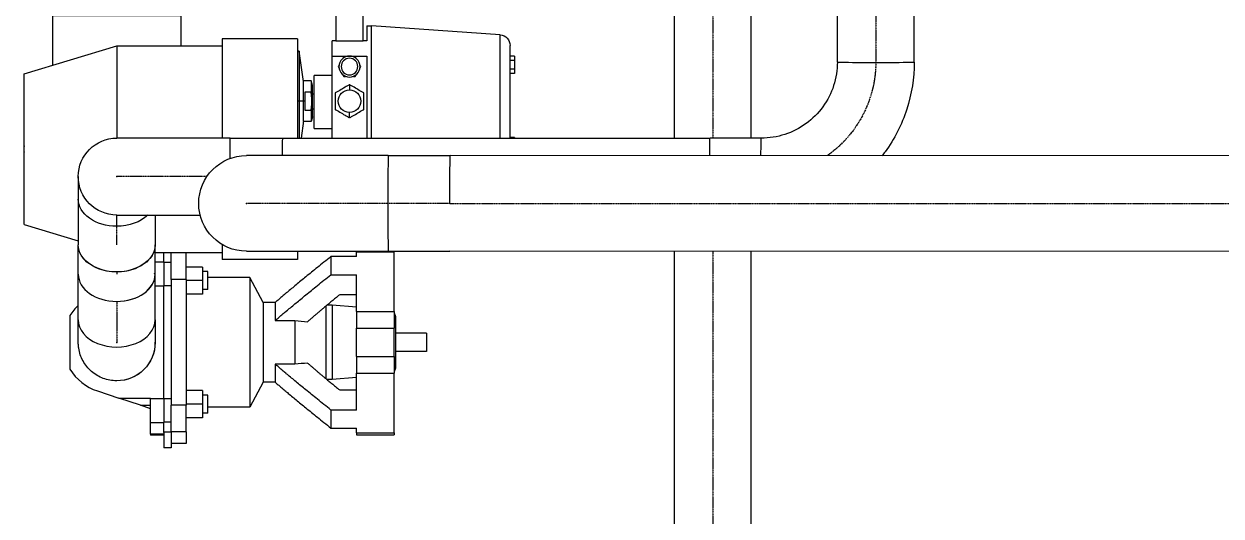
# Model space of a CAD drawing. Header units: millimetres. Extents: x 48717 to 75522, y 76128 to 88842.
# Drawn here: x 52559 to 53353, y 78399 to 78725 of the extents above; entities that cross this region are included whole.
import ezdxf

# ---------------------------------------------------------------- set-up
doc = ezdxf.new("R2010")
doc.units = ezdxf.units.MM
doc.linetypes.add('CENTER2', pattern=[1.125, 0.75, -0.125, 0.125, -0.125])
for name, color, linetype in [('Top (Plan) View2-CENTER', 1, 'CENTER2'), ('Top (Plan) View2-DV20-S1B-001d', 140, 'Continuous'), ('Top (Plan) View2-DV20-S1B-003c', 140, 'Continuous'), ('Top (Plan) View2-DV20-S1B-110b', 140, 'Continuous')]:
    doc.layers.add(name, color=color, linetype=linetype)

# ---------------------------------------------------------------- blocks, each defined once
blk = doc.blocks.new('*U623')
at = {"layer": 'Top (Plan) View2-DV20-S1B-003c', "color": 0, "linetype": 'ByBlock', "lineweight": -2}
for p, q in [((52561.26, 79244.19), (52561.26, 79224.29)), ((52561.26, 79244.19), (52594.76, 79244.19)), ((52679.26, 79224.29), (52679.26, 79236.69)), ((52561.26, 79224.29), (52561.26, 79194.76)), ((52561.26, 79224.29), (52594.76, 79224.29)), ((52645.76, 79224.29), (52679.26, 79224.29)), ((52679.26, 79194.76), (52679.26, 79224.29)), ((52561.26, 79054.24), (52561.26, 79194.76)), ((52561.26, 79194.76), (52594.76, 79194.76)), ((52645.76, 79194.76), (52679.26, 79194.76)), ((52679.26, 79194.76), (52679.26, 79054.24)), ((52561.26, 79054.24), (52561.26, 79029.41)), ((52561.26, 79054.24), (52594.76, 79054.24)), ((52645.76, 79054.24), (52679.26, 79054.24)), ((52679.26, 79029.41), (52679.26, 79054.24)), ((52561.26, 79029.41), (52594.76, 79029.41)), ((52561.26, 78942.7), (52561.26, 79029.41)), ((52645.76, 79029.41), (52651.46, 79029.41)), ((52656.46, 79029.41), (52679.26, 79029.41)), ((52679.26, 79029.41), (52679.26, 79009.19)), ((52590.26, 78897.32), (52590.26, 78730.88)), ((52650.26, 78836.69), (52650.26, 78730.88)), ((52662.76, 78730.88), (52577.76, 78730.88)), ((52577.76, 78730.88), (52577.76, 78698.12)), ((52662.76, 78730.88), (52662.76, 78710.91)), ((52558.76, 78692.41), (52620.26, 78710.91)), ((52620.26, 78710.91), (52620.26, 78649.7)), ((52620.26, 78710.91), (52690.26, 78710.91)), ((52690.26, 78715.62), (52690.26, 78649.7)), ((52740.26, 78715.62), (52690.26, 78715.62)), ((52740.26, 78715.62), (52740.26, 78649.7)), ((52558.76, 78642.41), (52558.76, 78692.41)), ((52558.76, 78592.41), (52558.76, 78642.41)), ((52558.76, 78592.41), (52594.76, 78581.58)), ((52645.76, 78573.91), (52690.26, 78573.91)), ((52690.26, 78579.09), (52690.26, 78569.19)), ((52740.26, 78574.66), (52740.26, 78569.19)), ((52740.26, 78569.19), (52690.26, 78569.19))]:
    blk.add_line(p, q, dxfattribs=at)
at = {"layer": 'Top (Plan) View2-DV20-S1B-003c', "color": 0, "linetype": 'ByBlock', "lineweight": -2, "extrusion": (0, 0, -1)}
for centre, radius, start, end in [((-52620.26, 78962.19), 40, 288.20996, 50.39435), ((-52611.26, 78942.7), 50, 279.2069, 0), ((-52629.26, 78942.7), 50, 217.60071, 221.92672)]:
    blk.add_arc(centre, radius, start, end, dxfattribs=at)
at = {"layer": 'Top (Plan) View2-DV20-S1B-003c', "color": 0, "linetype": 'ByBlock', "lineweight": -2}
for centre, radius, start, end in [((52620.26, 78962.19), 40, 129.60565, 180), ((52620.26, 78962.19), 40, 180, 251.79004), ((52620.26, 78642.41), 61.54, 178.05522, 181.94478)]:
    blk.add_arc(centre, radius, start, end, dxfattribs=at)
blk = doc.blocks.new('*U625')
at = {"layer": 'Top (Plan) View2-DV20-S1B-003c', "color": 0, "linetype": 'ByBlock', "lineweight": -2}
for p, q in [((52651.46, 78567.36), (52651.46, 78573.91)), ((52656.46, 78573.91), (52656.46, 78573.59)), ((52656.46, 78555.86), (52656.46, 78573.59)), ((52666.46, 78573.59), (52656.46, 78573.59)), ((52666.46, 78573.91), (52666.46, 78573.59)), ((52666.46, 78555.86), (52666.46, 78573.59)), ((52779.46, 78574.66), (52779.46, 78574.19)), ((52779.46, 78571.1), (52779.46, 78574.19)), ((52779.46, 78574.19), (52804.46, 78574.19)), ((52804.46, 78574.66), (52804.46, 78574.19)), ((52804.46, 78534.71), (52804.46, 78574.19)), ((52651.46, 78567.36), (52645.76, 78567.36)), ((52651.46, 78567.36), (52651.46, 78551.71)), ((52656.46, 78567.22), (52651.46, 78567.22)), ((52779.46, 78571.1), (52762.46, 78571.1)), ((52762.46, 78571.1), (52762.46, 78559.1)), ((52677.26, 78564.19), (52666.46, 78564.19)), ((52677.26, 78564.19), (52677.26, 78555.19)), ((52680.76, 78561.19), (52677.26, 78561.19)), ((52680.76, 78549.19), (52680.76, 78561.19)), ((52762.46, 78559.1), (52779.46, 78559.1)), ((52779.46, 78534.71), (52779.46, 78559.1)), ((52645.76, 78551.71), (52651.46, 78551.71)), ((52651.46, 78476.67), (52651.46, 78551.71)), ((52656.46, 78551.6), (52651.46, 78551.6)), ((52656.46, 78555.86), (52656.46, 78472.52)), ((52666.46, 78555.86), (52656.46, 78555.86)), ((52666.46, 78555.86), (52666.46, 78472.52)), ((52677.26, 78555.19), (52666.46, 78555.19)), ((52677.26, 78555.19), (52677.26, 78546.19)), ((52708.69, 78557.19), (52680.76, 78557.19)), ((52708.69, 78557.19), (52708.69, 78471.19)), ((52717.46, 78540.69), (52708.69, 78557.19)), ((52677.26, 78546.19), (52666.46, 78546.19)), ((52680.76, 78549.19), (52677.26, 78549.19)), ((52779.46, 78545.75), (52768.24, 78545.75)), ((52717.46, 78540.69), (52717.46, 78487.69)), ((52725.5, 78540.69), (52717.46, 78540.69)), ((52725.46, 78540.65), (52725.46, 78528.65)), ((52758.96, 78538.13), (52758.96, 78490.25)), ((52763.26, 78538.9), (52759.88, 78538.9)), ((52763.26, 78538.9), (52763.26, 78489.49)), ((52779.46, 78537.48), (52763.26, 78538.9)), ((52779.46, 78534.71), (52779.46, 78523.62)), ((52779.46, 78534.71), (52804.46, 78534.71)), ((52804.46, 78534.71), (52804.46, 78523.62)), ((52589.26, 78531.94), (52589.26, 78496.44)), ((52725.46, 78528.65), (52738.44, 78528.65)), ((52738.44, 78528.65), (52738.44, 78499.73)), ((52805.26, 78530.64), (52805.26, 78497.74)), ((52779.46, 78504.77), (52779.46, 78523.62)), ((52779.46, 78523.62), (52804.46, 78523.62)), ((52804.46, 78504.77), (52804.46, 78523.62)), ((52825.76, 78520.19), (52805.26, 78520.19)), ((52825.76, 78520.19), (52825.76, 78508.19)), ((52779.46, 78504.77), (52779.46, 78493.67)), ((52779.46, 78504.77), (52804.46, 78504.77)), ((52804.46, 78504.77), (52804.46, 78493.67)), ((52825.76, 78508.19), (52805.26, 78508.19)), ((52725.46, 78499.73), (52725.46, 78487.73)), ((52738.44, 78499.73), (52725.46, 78499.73)), ((52717.46, 78487.69), (52708.69, 78471.19)), ((52725.5, 78487.69), (52717.46, 78487.69)), ((52763.26, 78489.49), (52759.88, 78489.49)), ((52779.46, 78490.9), (52763.26, 78489.49)), ((52779.46, 78493.67), (52804.46, 78493.67)), ((52779.46, 78469.28), (52779.46, 78493.67)), ((52804.46, 78454.19), (52804.46, 78493.67)), ((52607.51, 78481.93), (52621.75, 78477.19)), ((52677.26, 78482.19), (52666.46, 78482.19)), ((52677.26, 78482.19), (52677.26, 78473.19)), ((52680.76, 78479.19), (52677.26, 78479.19)), ((52680.76, 78467.19), (52680.76, 78479.19)), ((52768.24, 78482.63), (52779.46, 78482.63)), ((52621.75, 78477.19), (52642.76, 78477.19)), ((52636.01, 78472.44), (52621.75, 78477.19)), ((52636.01, 78472.44), (52642.76, 78472.44)), ((52642.76, 78470.19), (52636.01, 78472.44)), ((52642.76, 78477.19), (52642.76, 78476.67)), ((52651.46, 78476.67), (52642.76, 78476.67)), ((52642.76, 78461.02), (52642.76, 78476.67)), ((52656.46, 78476.78), (52651.46, 78476.78)), ((52651.46, 78476.67), (52651.46, 78461.02)), ((52656.46, 78454.8), (52656.46, 78472.52)), ((52666.46, 78472.52), (52656.46, 78472.52)), ((52677.26, 78473.19), (52666.46, 78473.19)), ((52666.46, 78454.8), (52666.46, 78472.52)), ((52677.26, 78473.19), (52677.26, 78464.19)), ((52708.69, 78471.19), (52680.76, 78471.19)), ((52677.26, 78464.19), (52666.46, 78464.19)), ((52680.76, 78467.19), (52677.26, 78467.19)), ((52779.46, 78469.28), (52762.46, 78469.28)), ((52762.46, 78469.28), (52762.46, 78457.28)), ((52642.76, 78453.35), (52642.76, 78461.02)), ((52642.76, 78461.02), (52651.46, 78461.02)), ((52656.46, 78461.16), (52651.46, 78461.16)), ((52651.46, 78454.36), (52651.46, 78461.02)), ((52656.46, 78454.63), (52651.46, 78454.63)), ((52651.46, 78454.36), (52651.46, 78444.19)), ((52656.46, 78454.8), (52656.46, 78449.13)), ((52666.46, 78454.8), (52656.46, 78454.8)), ((52666.46, 78454.8), (52666.46, 78447.19)), ((52762.46, 78457.28), (52779.46, 78457.28)), ((52779.46, 78454.19), (52779.46, 78457.28)), ((52642.76, 78453.35), (52642.76, 78452.69)), ((52651.46, 78453.35), (52642.76, 78453.35)), ((52651.46, 78452.69), (52642.76, 78452.69)), ((52656.46, 78449.13), (52656.46, 78444.19)), ((52666.46, 78447.19), (52656.46, 78447.19)), ((52779.46, 78454.19), (52779.46, 78452.91)), ((52779.46, 78454.19), (52804.46, 78454.19)), ((52779.46, 78452.91), (52804.46, 78452.91)), ((52804.46, 78454.19), (52804.46, 78452.91)), ((52656.46, 78444.19), (52651.46, 78444.19))]:
    blk.add_line(p, q, dxfattribs=at)
for start, end in [(133.72375, 148.53302), (211.46698, 251.57356)]:
    blk.add_arc((52618.26, 78514.19), 34, start, end, dxfattribs=at)
at = {"layer": 'Top (Plan) View2-DV20-S1B-003c', "color": 0, "linetype": 'ByBlock', "lineweight": -2, "extrusion": (0, 0, -1)}
for centre, start, end in [((-52800.26, 78530.64), 147.14012, 180), ((-52800.26, 78497.74), 180, 212.85988)]:
    blk.add_arc(centre, 5, start, end, dxfattribs=at)
at = {"layer": 'Top (Plan) View2-DV20-S1B-003c', "color": 0, "linetype": 'ByBlock', "lineweight": -2}
for points, weights in [([(52762.46, 78571.1), (52736.07, 78549.98), (52725.46, 78540.65)], [1.11823828708, 1.16489180599, 1.01299228399]), ([(52725.46, 78528.65), (52736.07, 78537.98), (52762.46, 78559.1)], [1.01299228399, 1.16489180599, 1.11823828708]), ([(52768.24, 78545.75), (52754.3, 78534.41), (52746.98, 78527.92)], [1.59118712681, 2.04356629682, 2.40240893905]), ([(52762.46, 78469.28), (52736.07, 78490.4), (52725.46, 78499.73)], [1.11823828708, 1.16489180599, 1.01299228399]), ([(52746.98, 78500.46), (52754.3, 78493.97), (52768.24, 78482.63)], [2.40240893902, 2.0435662968, 1.59118712681]), ([(52725.46, 78487.73), (52736.07, 78478.4), (52762.46, 78457.28)], [1.01299228399, 1.16489180599, 1.11823828708])]:
    blk.add_rational_spline(points, weights, degree=2, dxfattribs=at)
for points in [[(52738.44, 78528.65), (52741.29, 78528.41), (52744.14, 78528.17), (52746.98, 78527.92)], [(52746.98, 78500.46), (52744.14, 78500.21), (52741.29, 78499.97), (52738.44, 78499.73)]]:
    blk.add_open_spline(points, degree=3, dxfattribs=at)
blk = doc.blocks.new('*U627')
at = {"layer": 'Top (Plan) View2-CENTER'}
blk.add_line((52620.26, 78578.94), (52620.26, 78598.7), dxfattribs=at)
at = {"layer": 'Top (Plan) View2-DV20-S1B-003c', "color": 0, "linetype": 'ByBlock', "lineweight": -2}
for p, q in [((52594.76, 78624.2), (52594.76, 78609.26)), ((52594.76, 78609.26), (52594.76, 78578.94)), ((52645.76, 78598.7), (52645.76, 78578.94))]:
    blk.add_line(p, q, dxfattribs=at)
at = {"layer": 'Top (Plan) View2-DV20-S1B-003c', "color": 0, "linetype": 'ByBlock', "lineweight": -2, "extrusion": (0, 0, -1)}
for centre, start_param, end_param in [((52620.26, 78609.26), 1.570796, 3.141593), ((52620.26, 78609.26), 0.62585, 1.570796), ((52620.26, 78578.94), 0, 3.141593)]:
    blk.add_ellipse(centre, major_axis=(25.5, 0), ratio=0.707107, start_param=start_param, end_param=end_param, dxfattribs=at)
blk = doc.blocks.new('*U628')
at = {"layer": 'Top (Plan) View2-CENTER'}
blk.add_line((52620.26, 78560.91), (52620.26, 78559.44), dxfattribs=at)
at = {"layer": 'Top (Plan) View2-DV20-S1B-003c', "color": 0, "linetype": 'ByBlock', "lineweight": -2}
for p, q in [((52594.76, 78559.44), (52594.76, 78578.94)), ((52645.76, 78559.44), (52645.76, 78578.94))]:
    blk.add_line(p, q, dxfattribs=at)
at = {"layer": 'Top (Plan) View2-DV20-S1B-003c', "color": 0, "linetype": 'ByBlock', "lineweight": -2, "extrusion": (0, 0, -1)}
for start_param, end_param in [(1.570796, 3.141593), (0, 1.570796)]:
    blk.add_ellipse((52620.26, 78578.94), major_axis=(25.5, 0), ratio=0.707107, start_param=start_param, end_param=end_param, dxfattribs=at)
at = {"layer": 'Top (Plan) View2-DV20-S1B-003c', "color": 0, "linetype": 'ByBlock', "lineweight": -2}
for start_param, end_param in [(0, 1.570796), (1.570796, 3.141593)]:
    blk.add_ellipse((52620.26, 78559.44), major_axis=(-25.5, 0), ratio=0.707107, start_param=start_param, end_param=end_param, dxfattribs=at)
blk = doc.blocks.new('*U629')
at = {"layer": 'Top (Plan) View2-CENTER'}
blk.add_line((52680.13, 78624.2), (52620.26, 78624.2), dxfattribs=at)
blk.add_point((52620.26, 78624.2), dxfattribs=at)
at = {"layer": 'Top (Plan) View2-DV20-S1B-003c', "color": 0, "linetype": 'ByBlock', "lineweight": -2}
for p, q in [((52695.5, 78649.7), (52620.26, 78649.7)), ((52695.5, 78649.7), (52730.25, 78649.7)), ((52620.26, 78598.7), (52675.63, 78598.7))]:
    blk.add_line(p, q, dxfattribs=at)
at = {"layer": 'Top (Plan) View2-DV20-S1B-003c', "color": 0, "linetype": 'ByBlock', "lineweight": -2, "extrusion": (0, 0, -1)}
blk.add_arc((-52620.26, 78624.2), 25.5, 270, 90, dxfattribs=at)
at = {"layer": 'Top (Plan) View2-DV20-S1B-003c', "color": 0, "linetype": 'ByBlock', "lineweight": -2}
for centre, end_param in [((52695.5, 78624.2), 1.083443), ((52730.25, 78624.2), 0.991179)]:
    blk.add_ellipse(centre, major_axis=(0, 25.5), ratio=0.009999, start_param=0, end_param=end_param, dxfattribs=at)
blk = doc.blocks.new('*U630')
at = {"layer": 'Top (Plan) View2-CENTER'}
for p, q in [((52620.26, 78541.41), (52620.26, 78529.13)), ((52620.26, 78529.13), (52620.26, 78514.19)), ((52620.26, 78514.19), (52620.26, 78514.19))]:
    blk.add_line(p, q, dxfattribs=at)
blk.add_point((52620.26, 78514.19), dxfattribs=at)
at = {"layer": 'Top (Plan) View2-DV20-S1B-003c', "color": 0, "linetype": 'ByBlock', "lineweight": -2}
for p, q in [((52594.76, 78529.13), (52594.76, 78559.44)), ((52645.76, 78529.13), (52645.76, 78559.44)), ((52620.26, 78488.69), (52620.26, 78488.69))]:
    blk.add_line(p, q, dxfattribs=at)
at = {"layer": 'Top (Plan) View2-DV20-S1B-003c', "color": 0, "linetype": 'ByBlock', "lineweight": -2, "extrusion": (0, 0, -1)}
for start, end in [(179.98864, 270.00003), (180.00006, 270.00003), (179.8879, 180.00006)]:
    blk.add_arc((-52620.26, 78514.19), 25.5, start, end, dxfattribs=at)
at = {"layer": 'Top (Plan) View2-DV20-S1B-003c', "color": 0, "linetype": 'ByBlock', "lineweight": -2}
for centre, end_param in [((52620.26, 78559.44), 3.141591), ((52620.26, 78529.13), 3.141593)]:
    blk.add_ellipse(centre, major_axis=(-25.5, 0), ratio=0.707107, start_param=0, end_param=end_param, dxfattribs=at)
at = {"layer": 'Top (Plan) View2-DV20-S1B-003c', "color": 0, "linetype": 'ByBlock', "lineweight": -2, "extrusion": (0, 0, -1)}
blk.add_ellipse((52645.76, 78559.8), major_axis=(0.5, 0), ratio=0.707107, start_param=1.570797, end_param=4.71239, dxfattribs=at)
at = {"layer": 'Top (Plan) View2-DV20-S1B-003c', "color": 0, "linetype": 'ByBlock', "lineweight": -2}
for points, knots in [([(52620.26, 78488.69), (52618.75, 78488.69), (52617.23, 78488.82), (52614.26, 78489.36), (52612.8, 78489.76), (52609.98, 78490.81), (52608.61, 78491.46), (52606.01, 78492.99), (52604.78, 78493.87), (52602.49, 78495.83), (52601.43, 78496.92), (52599.53, 78499.26), (52598.68, 78500.52), (52597.22, 78503.15), (52596.61, 78504.54), (52595.64, 78507.39), (52595.28, 78508.86), (52594.94, 78511.09), (52594.86, 78511.84), (52594.79, 78512.97), (52594.77, 78513.34), (52594.76, 78513.79), (52594.76, 78513.86), (52594.76, 78513.98), (52594.76, 78514.04), (52594.76, 78514.1), (52594.76, 78514.12), (52594.76, 78514.13), (52594.76, 78514.14), (52594.76, 78514.15), (52594.76, 78514.15), (52594.76, 78514.16), (52594.76, 78514.16), (52594.76, 78514.17), (52594.76, 78514.17), (52594.76, 78514.19), (52594.76, 78514.18), (52594.76, 78514.19), (52594.76, 78514.19), (52594.76, 78514.2), (52594.76, 78514.21), (52594.76, 78514.28), (52594.76, 78514.38), (52594.76, 78514.77), (52594.76, 78515.15), (52594.76, 78516.16), (52594.76, 78516.8), (52594.76, 78518.33), (52594.76, 78519.22), (52594.76, 78521.22), (52594.76, 78522.35), (52594.76, 78524.81), (52594.76, 78526.15), (52594.76, 78528.09), (52594.76, 78528.6), (52594.76, 78529.13)], [0, 0, 0, 0, 4.530112, 4.530112, 9.048163, 9.048163, 13.566278, 13.566278, 18.084393, 18.084393, 22.602508, 22.602508, 27.120623, 27.120623, 31.638737, 31.638737, 36.156852, 36.156852, 38.409225, 38.409225, 39.536798, 39.536798, 39.748171, 39.748171, 39.906785, 39.906785, 39.948149, 39.948149, 39.962303, 39.962303, 39.976514, 39.976514, 39.99073, 39.99073, 40.048975, 40.048975, 40.275341, 40.275341, 40.699947, 40.699947, 41.973834, 41.973834, 45.797922, 45.797922, 52.204809, 52.204809, 58.594117, 58.594117, 64.98279, 64.98279, 71.371373, 71.371373, 77.759929, 77.759929, 79.976192, 79.976192, 79.976192, 79.976192]), ([(52645.76, 78529.13), (52645.76, 78527.62), (52645.76, 78526.2), (52645.76, 78523.59), (52645.76, 78522.39), (52645.76, 78520.22), (52645.76, 78519.25), (52645.76, 78517.55), (52645.76, 78516.83), (52645.76, 78515.63), (52645.76, 78515.16), (52645.76, 78514.49), (52645.76, 78514.29), (52645.76, 78514.2), (52645.76, 78514.19), (52645.76, 78514.19)], [0, 0, 0, 0, 6.396939, 6.396939, 12.785437, 12.785437, 19.17395, 19.17395, 25.562444, 25.562444, 31.950884, 31.950884, 38.33906, 38.33906, 39.613073, 39.613073, 39.613073, 39.613073])]:
    blk.add_open_spline(points, degree=3, knots=knots, dxfattribs=at)
blk = doc.blocks.new('*U631')
at = {"layer": 'Top (Plan) View2-DV20-S1B-003c', "color": 0, "linetype": 'ByBlock', "lineweight": -2}
blk.add_line((52645.72, 78512.85), (52645.72, 78512.85), dxfattribs=at)
blk.add_arc((52620.26, 78514.19), 25.5, 356.97974, 0.21019, dxfattribs=at)
blk = doc.blocks.new('*U639')
at = {"layer": 'Top (Plan) View2-DV20-S1B-003c', "color": 0, "linetype": 'ByBlock', "lineweight": -2}
for p, q in [((52765.76, 78742.69), (52765.76, 78714.19)), ((52783.76, 78742.69), (52765.76, 78742.69)), ((52783.76, 78714.19), (52783.76, 78742.69)), ((52786.26, 78724.19), (52789.26, 78724.19)), ((52786.26, 78724.19), (52786.26, 78714.19)), ((52874.75, 78718.21), (52789.26, 78724.19)), ((52789.26, 78649.7), (52789.26, 78724.19)), ((52874.75, 78649.7), (52874.75, 78718.21)), ((52765.76, 78714.19), (52763.26, 78714.19)), ((52763.26, 78704.19), (52763.26, 78714.19)), ((52765.76, 78714.19), (52783.76, 78714.19)), ((52786.26, 78714.19), (52783.76, 78714.19)), ((52881.26, 78649.7), (52881.26, 78711.23)), ((52741.41, 78707.49), (52740.26, 78707.49)), ((52741.41, 78707.49), (52741.41, 78674.19)), ((52744.26, 78687.19), (52741.41, 78707.49)), ((52763.26, 78704.19), (52786.26, 78704.19)), ((52763.26, 78649.7), (52763.26, 78704.19)), ((52771.01, 78703.69), (52770.43, 78702.69)), ((52772.16, 78703.69), (52771.01, 78703.69)), ((52778.51, 78703.69), (52777.36, 78703.69)), ((52779.09, 78702.69), (52778.51, 78703.69)), ((52786.26, 78704.19), (52786.26, 78649.7)), ((52884.26, 78704.19), (52881.26, 78704.19)), ((52884.26, 78701.3), (52881.26, 78701.3)), ((52884.26, 78704.19), (52884.26, 78701.3)), ((52884.26, 78701.3), (52884.26, 78695.53)), ((52767.83, 78698.19), (52767.25, 78697.19)), ((52767.25, 78697.19), (52767.83, 78696.19)), ((52782.26, 78697.19), (52781.69, 78698.19)), ((52781.69, 78696.19), (52782.26, 78697.19)), ((52884.26, 78695.53), (52881.26, 78695.53)), ((52884.26, 78692.64), (52881.26, 78692.64)), ((52884.26, 78695.53), (52884.26, 78692.64)), ((52744.26, 78674.19), (52744.26, 78687.69)), ((52749.26, 78687.69), (52744.26, 78687.69)), ((52749.26, 78687.69), (52749.26, 78680.38)), ((52750.26, 78684.61), (52749.26, 78687.69)), ((52751.26, 78656.19), (52751.26, 78691.19)), ((52763.26, 78691.19), (52751.26, 78691.19)), ((52770.43, 78691.69), (52771.01, 78690.69)), ((52771.01, 78690.69), (52772.16, 78690.69)), ((52774.76, 78685.16), (52774.76, 78681.69)), ((52777.36, 78690.69), (52778.51, 78690.69)), ((52778.51, 78690.69), (52779.09, 78691.69)), ((52745.26, 78674.19), (52745.26, 78680.38)), ((52745.26, 78680.38), (52749.26, 78680.38)), ((52750.26, 78674.19), (52750.26, 78684.61)), ((52750.26, 78679.19), (52751.26, 78679.19)), ((52741.41, 78674.19), (52740.26, 78674.19)), ((52744.26, 78674.19), (52741.41, 78674.19)), ((52741.41, 78674.19), (52741.41, 78649.7)), ((52745.26, 78674.19), (52744.26, 78674.19)), ((52744.26, 78660.69), (52744.26, 78674.19)), ((52745.26, 78668.01), (52745.26, 78674.19)), ((52750.26, 78674.19), (52749.75, 78674.19)), ((52750.26, 78663.77), (52750.26, 78674.19)), ((52750.26, 78669.19), (52751.26, 78669.19)), ((52744.26, 78661.19), (52742.64, 78649.7)), ((52749.26, 78668.01), (52745.26, 78668.01)), ((52749.26, 78668.01), (52749.26, 78660.69)), ((52750.26, 78663.77), (52749.26, 78660.69)), ((52774.76, 78663.22), (52774.76, 78666.69)), ((52749.26, 78660.69), (52744.26, 78660.69)), ((52751.26, 78656.19), (52763.26, 78656.19)), ((52884.26, 78650.08), (52881.26, 78650.08)), ((52884.26, 78650.08), (52884.26, 78649.7))]:
    blk.add_line(p, q, dxfattribs=at)
at = {"layer": 'Top (Plan) View2-DV20-S1B-003c', "color": 0, "linetype": 'ByBlock', "lineweight": -2, "extrusion": (0, 0, -1)}
for centre, radius, start, end in [((-52874.26, 78711.23), 7, 94, 180), ((-52774.76, 78674.19), 7.5, 270, 90), ((-52774.76, 78674.19), 7.5, 90, 270)]:
    blk.add_arc(centre, radius, start, end, dxfattribs=at)
at = {"layer": 'Top (Plan) View2-DV20-S1B-003c', "color": 0, "linetype": 'ByBlock', "lineweight": -2}
for radius, start, end in [(7, 90, 270), (5.5, 90, 270), (7, 270, 90), (5.5, 270, 90)]:
    blk.add_arc((52774.76, 78697.19), radius, start, end, dxfattribs=at)
for points in [[(52774.76, 78685.16), (52774.74, 78685.15), (52774.72, 78685.14), (52774.61, 78685.08), (52774.46, 78684.99), (52774.08, 78684.77), (52773.75, 78684.58), (52772.45, 78683.83), (52771.12, 78683.06), (52770.01, 78682.42), (52768.89, 78681.77), (52767.56, 78681.01), (52766.27, 78680.26), (52765.94, 78680.07), (52765.56, 78679.85), (52765.41, 78679.76), (52765.3, 78679.7), (52765.28, 78679.69), (52765.26, 78679.68)], [(52784.26, 78679.68), (52784.24, 78679.69), (52784.22, 78679.7), (52784.11, 78679.76), (52783.96, 78679.85), (52783.58, 78680.07), (52783.25, 78680.26), (52781.95, 78681.01), (52780.62, 78681.77), (52779.51, 78682.42), (52778.39, 78683.06), (52777.06, 78683.83), (52775.77, 78684.58), (52775.44, 78684.77), (52775.06, 78684.99), (52774.91, 78685.08), (52774.8, 78685.14), (52774.78, 78685.15), (52774.76, 78685.16)], [(52765.26, 78679.68), (52765.26, 78679.65), (52765.26, 78679.63), (52765.26, 78679.51), (52765.26, 78679.33), (52765.26, 78678.89), (52765.26, 78678.51), (52765.26, 78677.01), (52765.26, 78675.48), (52765.26, 78674.19), (52765.26, 78672.9), (52765.26, 78671.37), (52765.26, 78669.88), (52765.26, 78669.49), (52765.26, 78669.05), (52765.26, 78668.88), (52765.26, 78668.75), (52765.26, 78668.73), (52765.26, 78668.71)], [(52784.26, 78668.71), (52784.26, 78668.73), (52784.26, 78668.75), (52784.26, 78668.88), (52784.26, 78669.05), (52784.26, 78669.49), (52784.26, 78669.88), (52784.26, 78671.37), (52784.26, 78672.9), (52784.26, 78674.19), (52784.26, 78675.48), (52784.26, 78677.01), (52784.26, 78678.51), (52784.26, 78678.89), (52784.26, 78679.33), (52784.26, 78679.51), (52784.26, 78679.63), (52784.26, 78679.65), (52784.26, 78679.68)], [(52765.26, 78668.71), (52765.28, 78668.7), (52765.3, 78668.68), (52765.41, 78668.62), (52765.56, 78668.53), (52765.94, 78668.31), (52766.27, 78668.12), (52767.56, 78667.38), (52768.89, 78666.61), (52770.01, 78665.96), (52771.12, 78665.32), (52772.45, 78664.55), (52773.75, 78663.81), (52774.08, 78663.62), (52774.46, 78663.39), (52774.61, 78663.31), (52774.72, 78663.24), (52774.74, 78663.23), (52774.76, 78663.22)], [(52774.76, 78663.22), (52774.78, 78663.23), (52774.8, 78663.24), (52774.91, 78663.31), (52775.06, 78663.39), (52775.44, 78663.62), (52775.77, 78663.81), (52777.06, 78664.55), (52778.39, 78665.32), (52779.51, 78665.96), (52780.62, 78666.61), (52781.95, 78667.38), (52783.25, 78668.12), (52783.58, 78668.31), (52783.96, 78668.53), (52784.11, 78668.62), (52784.22, 78668.68), (52784.24, 78668.7), (52784.26, 78668.71)]]:
    blk.add_open_spline(points, degree=3, knots=[1.985316, 1.985316, 1.985316, 1.985316, 2.007364, 2.007364, 2.086271, 2.086271, 2.202602, 2.202602, 2.589004, 2.589004, 2.589004, 2.975406, 2.975406, 3.091738, 3.091738, 3.170644, 3.170644, 3.192693, 3.192693, 3.192693, 3.192693], dxfattribs=at)
for points, weights in [([(52749.75, 78674.19), (52749.75, 78677.1), (52749.26, 78680.38)], [1.70368407024, 1.70368407024, 1.60346736023]), ([(52749.26, 78668.01), (52749.75, 78671.28), (52749.75, 78674.19)], [1.60346736023, 1.70368407024, 1.70368407024])]:
    blk.add_rational_spline(points, weights, degree=2, dxfattribs=at)
blk = doc.blocks.new('*U640')
at = {"layer": 'Top (Plan) View2-CENTER'}
for p, q in [((52800.51, 78606.41), (52706.43, 78606.41)), ((52841.12, 78606.41), (52800.51, 78606.41))]:
    blk.add_line(p, q, dxfattribs=at)
blk.add_point((52706.43, 78606.41), dxfattribs=at)
at = {"layer": 'Top (Plan) View2-DV20-S1B-001d', "color": 0, "linetype": 'ByBlock', "lineweight": -2}
for p, q in [((52800.51, 78638.16), (52706.43, 78638.16)), ((52800.51, 78638.16), (52841.42, 78638.16)), ((52706.43, 78574.66), (52800.51, 78574.66)), ((52800.51, 78574.66), (52841.42, 78574.66))]:
    blk.add_line(p, q, dxfattribs=at)
at = {"layer": 'Top (Plan) View2-DV20-S1B-001d', "color": 0, "linetype": 'ByBlock', "lineweight": -2, "extrusion": (0, 0, -1)}
blk.add_arc((-52706.43, 78606.41), 31.75, 270, 90, dxfattribs=at)
at = {"layer": 'Top (Plan) View2-DV20-S1B-001d', "color": 0, "linetype": 'ByBlock', "lineweight": -2}
for centre, start_param, end_param in [((52800.51, 78606.41), 0, 3.141593), ((52841.42, 78606.41), 0, 1.570793), ((52841.42, 78606.41), 6.264334, 6.283185)]:
    blk.add_ellipse(centre, major_axis=(0, 31.75), ratio=0.009661, start_param=start_param, end_param=end_param, dxfattribs=at)
blk = doc.blocks.new('*U645')
at = {"layer": 'Top (Plan) View2-DV20-S1B-003c', "color": 0, "linetype": 'ByBlock', "lineweight": -2}
blk.add_line((52730.25, 78649.7), (53014, 78649.7), dxfattribs=at)
blk.add_ellipse((52730.25, 78624.2), major_axis=(0, 25.5), ratio=0.009999, start_param=0, end_param=0.991179, dxfattribs=at)
at = {"layer": 'Top (Plan) View2-DV20-S1B-003c', "color": 0, "linetype": 'ByBlock', "lineweight": -2, "extrusion": (0, 0, -1)}
blk.add_ellipse((53014, 78624.2), major_axis=(0, -25.5), ratio=0.009999, start_param=2.147473, end_param=3.146593, dxfattribs=at)
blk = doc.blocks.new('*U649')
at = {"layer": 'Top (Plan) View2-CENTER'}
blk.add_line((52841.42, 78606.41), (57858.14, 78604.58), dxfattribs=at)
at = {"layer": 'Top (Plan) View2-DV20-S1B-001d', "color": 0, "linetype": 'ByBlock', "lineweight": -2}
for p, q in [((57858.45, 78636.33), (52841.44, 78638.16)), ((57858.43, 78572.83), (52841.42, 78574.66))]:
    blk.add_line(p, q, dxfattribs=at)
blk.add_ellipse((52841.42, 78606.41), major_axis=(0.01, 31.75), ratio=0.009661, start_param=0, end_param=1.570796, dxfattribs=at)
blk = doc.blocks.new('*U651')
at = {"layer": 'Top (Plan) View2-CENTER'}
for p, q in [((53015.87, 79236.69), (53015.87, 78649.7)), ((53015.87, 78574.6), (53015.87, 76693.89))]:
    blk.add_line(p, q, dxfattribs=at)
at = {"layer": 'Top (Plan) View2-DV20-S1B-110b', "color": 0, "linetype": 'ByBlock', "lineweight": -2}
for p, q in [((52990.37, 78649.7), (52990.37, 79236.69)), ((53041.37, 78649.69), (53041.37, 79236.69)), ((52990.37, 76693.89), (52990.37, 78574.61)), ((53041.37, 76693.89), (53041.37, 78574.59))]:
    blk.add_line(p, q, dxfattribs=at)
blk = doc.blocks.new('*U653')
at = {"layer": 'Top (Plan) View2-CENTER'}
blk.add_line((53123.99, 78733.92), (53123.99, 78700.18), dxfattribs=at)
at = {"layer": 'Top (Plan) View2-CENTER', "extrusion": (0, 0, -1)}
blk.add_ellipse((53048, 78700.19), major_axis=(53.74, -53.74), ratio=0.9999, start_param=-0.785348, end_param=0.171395, dxfattribs=at)
at = {"layer": 'Top (Plan) View2-DV20-S1B-003c', "color": 0, "linetype": 'ByBlock', "lineweight": -2}
for p, q in [((53098.49, 78700.18), (53098.49, 78734.18)), ((53149.49, 78700.18), (53149.49, 78734.18)), ((53048, 78649.69), (53014, 78649.7))]:
    blk.add_line(p, q, dxfattribs=at)
for centre in [(53123.99, 78734.18), (53123.99, 78700.18)]:
    blk.add_ellipse(centre, major_axis=(-25.5, 0), ratio=0.01, start_param=0, end_param=3.141593, dxfattribs=at)
at = {"layer": 'Top (Plan) View2-DV20-S1B-003c', "color": 0, "linetype": 'ByBlock', "lineweight": -2, "extrusion": (-1.39343e-14, 1.39329e-18, -1)}
blk.add_ellipse((53014, 78624.2), major_axis=(0, -25.5), ratio=0.009999, start_param=2.147472, end_param=3.141593, dxfattribs=at)
at = {"layer": 'Top (Plan) View2-DV20-S1B-003c', "color": 0, "linetype": 'ByBlock', "lineweight": -2, "extrusion": (0, 0, -1)}
for start_param, end_param in [(2.147052, 3.131592), (3.131592, 3.141593)]:
    blk.add_ellipse((53048, 78624.19), major_axis=(0, -25.5), ratio=0.009999, start_param=start_param, end_param=end_param, dxfattribs=at)
at = {"layer": 'Top (Plan) View2-DV20-S1B-003c', "color": 0, "linetype": 'ByBlock', "lineweight": -2}
for points, knots in [([(53098.49, 78700.18), (53098.49, 78694.89), (53097.66, 78689.61), (53094.39, 78679.55), (53091.96, 78674.78), (53085.74, 78666.23), (53081.96, 78662.44), (53073.4, 78656.23), (53068.63, 78653.8), (53058.58, 78650.53), (53053.29, 78649.69), (53048, 78649.69)], [6.283185, 6.283185, 6.283185, 6.283185, 6.597345, 6.597345, 6.911504, 6.911504, 7.225663, 7.225663, 7.539822, 7.539822, 7.853982, 7.853982, 7.853982, 7.853982]), ([(53149.49, 78700.18), (53149.49, 78689.55), (53147.81, 78678.93), (53141.24, 78658.71), (53136.36, 78649.12), (53129.51, 78639.69), (53128.89, 78638.87), (53128.26, 78638.06)], [6.2831853, 6.2831853, 6.2831853, 6.2831853, 6.5973446, 6.5973446, 6.9115038, 6.9115038, 6.9418771, 6.9418771, 6.9418771, 6.9418771])]:
    blk.add_open_spline(points, degree=3, knots=knots, dxfattribs=at)

msp = doc.modelspace()

# ---------------------------------------------------------------- block references
at = {"layer": 'Top (Plan) View2-DV20-S1B-001d'}
for name in ['*U640', '*U649']:
    msp.add_blockref(name, (0, 0), dxfattribs=at)
at = {"layer": 'Top (Plan) View2-DV20-S1B-003c'}
for name in ['*U623', '*U639', '*U653', '*U629', '*U645', '*U627', '*U625', '*U628', '*U630', '*U631']:
    msp.add_blockref(name, (0, 0), dxfattribs=at)
at = {"layer": 'Top (Plan) View2-DV20-S1B-110b'}
msp.add_blockref('*U651', (0, 0), dxfattribs=at)

doc.saveas('drawing.dxf')
